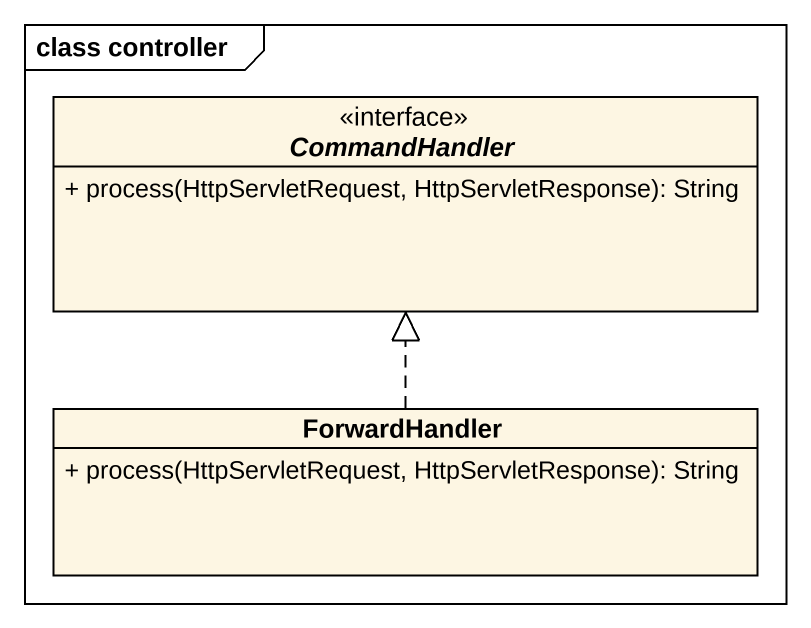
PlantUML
@startuml
mainframe class controller
hide circle
hide empty members
skinparam classAttributeIconSize 0
interface CommandHandler {
  + process(HttpServletRequest, HttpServletResponse): String
}
class ForwardHandler {
  + process(HttpServletRequest, HttpServletResponse): String
}
ForwardHandler .up.|> CommandHandler
@enduml
